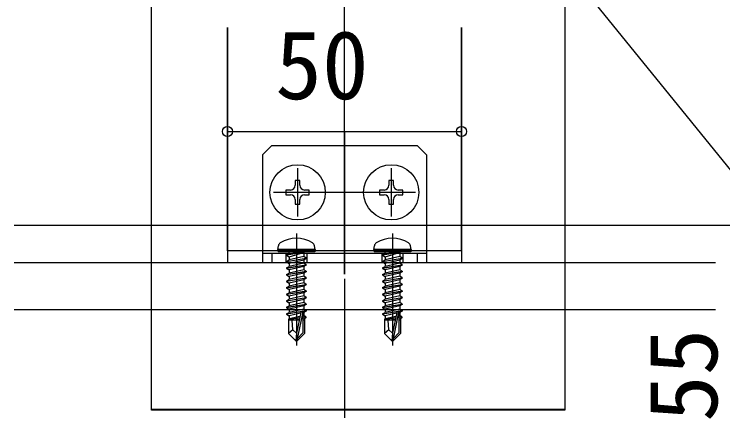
# Model space of a CAD drawing. Units: millimetres, scale not verified. Extents: x -873 to 877, y -1304 to 1297.
# Drawn here: x -455.6 to -304.3, y -563.9 to -479.2 of the extents above; entities that cross this region are included whole.
import ezdxf
from ezdxf.enums import TextEntityAlignment as Align

# ---------------------------------------------------------------- set-up
doc = ezdxf.new("R2010")
doc.units = ezdxf.units.MM
doc.header["$LTSCALE"] = 8
for name, color, linetype in [('0-5_YKK_12', 2, 'Continuous'), ('0-6_YKK_13', 4, 'Continuous'), ('0-7_YKK_D', 6, 'Continuous')]:
    doc.layers.add(name, color=color, linetype=linetype)
doc.styles.add('ＭＳ ゴシック', font='')
doc.styles.get('ＭＳ ゴシック').set_extended_font_data('MS Gothic')

msp = doc.modelspace()

# ---------------------------------------------------------------- linework, layer by layer
at = {"layer": '0-5_YKK_12'}
for p, q in [((-385.094, -534.753), (-385.094, -418.624)), ((-410.094, -482.034), (-410.094, -532.253)), ((-360.094, -482.034), (-360.094, -532.253)), ((-385.094, -504.253), (-385.094, -534.753)), ((-395.094, -512.103), (-395.094, -522.403)), ((-375.094, -512.103), (-375.094, -522.403)), ((-369.944, -517.253), (-400.244, -517.253)), ((-455.63, -524.253), (-305.874, -524.253)), ((-395.344, -526.053), (-395.344, -549.953)), ((-374.844, -526.053), (-374.844, -549.953)), ((-455.63, -532.253), (-305.874, -532.253)), ((-410.094, -532.253), (-360.094, -532.253)), ((-410.094, -532.253), (-360.094, -532.253))]:
    msp.add_line(p, q, dxfattribs=at)
for points in [[(-426.3, -411.512), (-338.056, -411.512), (-338.056, -563.611), (-426.3, -563.611)], [(-426.3, -411.683), (-338.056, -411.683), (-338.056, -563.781), (-426.3, -563.781)]]:
    msp.add_lwpolyline(points, close=True, dxfattribs=at)
for points in [[(-360.094, -529.753), (-410.094, -529.753), (-410.094, -524.253), (-410.094, -482.034)], [(-360.094, -529.753), (-360.094, -524.253), (-360.094, -482.034)]]:
    msp.add_lwpolyline(points, dxfattribs=at)
at = {"layer": '0-6_YKK_13'}
for p, q in [((-402.594, -509.253), (-400.594, -507.253)), ((-400.594, -507.253), (-369.594, -507.253)), ((-367.594, -509.253), (-369.594, -507.253)), ((-402.594, -509.253), (-402.594, -532.253)), ((-367.594, -509.253), (-367.594, -532.253)), ((-396.594, -516.753), (-397.594, -516.753)), ((-376.594, -516.753), (-377.594, -516.753)), ((-393.594, -517.753), (-392.594, -517.753)), ((-373.594, -517.753), (-372.594, -517.753)), ((-399.344, -529.453), (-399.202, -528.651)), ((-391.344, -529.453), (-399.344, -529.453)), ((-399.344, -529.453), (-399.255, -529.953)), ((-391.344, -529.453), (-391.485, -528.651)), ((-391.344, -529.453), (-391.432, -529.953)), ((-378.844, -529.453), (-378.702, -528.651)), ((-370.844, -529.453), (-378.844, -529.453)), ((-378.844, -529.453), (-378.755, -529.953)), ((-370.844, -529.453), (-370.985, -528.651)), ((-370.844, -529.453), (-370.932, -529.953)), ((-402.594, -530.253), (-367.594, -530.253)), ((-400.594, -530.253), (-400.594, -532.253)), ((-391.432, -529.953), (-399.255, -529.953)), ((-397.594, -530.253), (-397.594, -532.253)), ((-397.444, -530.603), (-393.844, -530.003)), ((-393.844, -530.103), (-397.444, -530.703)), ((-397.444, -530.603), (-396.894, -530.285)), ((-397.444, -530.603), (-397.444, -530.703)), ((-397.444, -530.603), (-397.444, -530.703)), ((-397.444, -530.703), (-396.894, -531.021)), ((-393.844, -530.003), (-396.894, -530.285)), ((-396.894, -531.021), (-393.844, -530.103)), ((-396.894, -530.153), (-396.894, -530.285)), ((-393.794, -530.985), (-396.894, -531.685)), ((-396.894, -531.021), (-396.894, -531.685)), ((-393.844, -530.003), (-393.844, -530.103)), ((-393.794, -530.153), (-393.794, -530.985)), ((-393.244, -531.303), (-393.794, -530.985)), ((-393.094, -530.253), (-393.094, -532.253)), ((-370.932, -529.953), (-378.755, -529.953)), ((-377.094, -530.253), (-377.094, -532.253)), ((-376.944, -530.603), (-373.344, -530.003)), ((-373.344, -530.103), (-376.944, -530.703)), ((-376.944, -530.603), (-376.394, -530.285)), ((-376.944, -530.603), (-376.944, -530.703)), ((-376.944, -530.603), (-376.944, -530.703)), ((-376.944, -530.703), (-376.394, -531.021)), ((-373.344, -530.003), (-376.394, -530.285)), ((-376.394, -531.021), (-373.344, -530.103)), ((-376.394, -530.153), (-376.394, -530.285)), ((-373.294, -530.985), (-376.394, -531.685)), ((-376.394, -531.021), (-376.394, -531.685)), ((-373.344, -530.003), (-373.344, -530.103)), ((-373.294, -530.153), (-373.294, -530.985)), ((-372.744, -531.303), (-373.294, -530.985)), ((-372.594, -530.253), (-372.594, -532.253)), ((-369.594, -530.253), (-369.594, -532.253)), ((-402.594, -532.253), (-367.594, -532.253)), ((-397.444, -532.003), (-393.244, -531.303)), ((-393.244, -531.403), (-397.444, -532.103)), ((-397.444, -532.003), (-396.894, -531.685)), ((-397.444, -532.003), (-397.444, -532.103)), ((-397.444, -532.103), (-396.894, -532.421)), ((-397.444, -533.403), (-393.244, -532.703)), ((-393.794, -531.721), (-396.894, -532.421)), ((-393.794, -532.385), (-396.894, -533.085)), ((-396.894, -532.421), (-396.894, -533.085)), ((-393.244, -531.403), (-393.794, -531.721)), ((-393.794, -531.721), (-393.794, -532.385)), ((-393.244, -532.703), (-393.794, -532.385)), ((-393.244, -531.303), (-393.244, -531.403)), ((-393.244, -532.703), (-393.244, -532.803)), ((-376.944, -532.003), (-372.744, -531.303)), ((-372.744, -531.403), (-376.944, -532.103)), ((-376.944, -532.003), (-376.394, -531.685)), ((-376.944, -532.003), (-376.944, -532.103)), ((-376.944, -532.103), (-376.394, -532.421)), ((-376.944, -533.403), (-372.744, -532.703)), ((-373.294, -531.721), (-376.394, -532.421)), ((-373.294, -532.385), (-376.394, -533.085)), ((-376.394, -532.421), (-376.394, -533.085)), ((-372.744, -531.403), (-373.294, -531.721)), ((-373.294, -531.721), (-373.294, -532.385)), ((-372.744, -532.703), (-373.294, -532.385)), ((-372.744, -531.303), (-372.744, -531.403)), ((-372.744, -532.703), (-372.744, -532.803)), ((-393.244, -532.803), (-397.444, -533.503)), ((-397.444, -533.403), (-396.894, -533.085)), ((-397.444, -533.403), (-397.444, -533.503)), ((-397.444, -533.503), (-396.894, -533.821)), ((-397.444, -534.803), (-393.244, -534.103)), ((-393.244, -534.203), (-397.444, -534.903)), ((-393.794, -533.785), (-396.894, -534.485)), ((-396.894, -533.821), (-396.894, -534.485)), ((-393.794, -533.121), (-393.794, -533.785)), ((-393.244, -534.103), (-393.794, -533.785)), ((-393.244, -534.103), (-393.244, -534.203)), ((-372.744, -532.803), (-376.944, -533.503)), ((-376.944, -533.403), (-376.394, -533.085)), ((-376.944, -533.403), (-376.944, -533.503)), ((-376.944, -533.503), (-376.394, -533.821)), ((-376.944, -534.803), (-372.744, -534.103)), ((-372.744, -534.203), (-376.944, -534.903)), ((-373.294, -533.785), (-376.394, -534.485)), ((-376.394, -533.821), (-376.394, -534.485)), ((-373.294, -533.121), (-373.294, -533.785)), ((-372.744, -534.103), (-373.294, -533.785)), ((-372.744, -534.103), (-372.744, -534.203)), ((-397.444, -534.803), (-396.894, -534.485)), ((-397.444, -534.803), (-397.444, -534.903)), ((-397.444, -534.903), (-396.894, -535.221)), ((-397.444, -536.203), (-393.244, -535.503)), ((-393.244, -535.603), (-397.444, -536.303)), ((-393.794, -535.185), (-396.894, -535.885)), ((-396.894, -535.221), (-396.894, -535.885)), ((-393.794, -534.521), (-393.794, -535.185)), ((-393.244, -535.503), (-393.794, -535.185)), ((-393.244, -535.503), (-393.244, -535.603)), ((-376.944, -534.803), (-376.394, -534.485)), ((-376.944, -534.803), (-376.944, -534.903)), ((-376.944, -534.903), (-376.394, -535.221)), ((-376.944, -536.203), (-372.744, -535.503)), ((-372.744, -535.603), (-376.944, -536.303)), ((-373.294, -535.185), (-376.394, -535.885)), ((-376.394, -535.221), (-376.394, -535.885)), ((-373.294, -534.521), (-373.294, -535.185)), ((-372.744, -535.503), (-373.294, -535.185)), ((-372.744, -535.503), (-372.744, -535.603)), ((-397.444, -536.203), (-396.894, -535.885)), ((-397.444, -536.203), (-397.444, -536.303)), ((-397.444, -536.303), (-396.894, -536.621)), ((-397.444, -537.603), (-393.244, -536.903)), ((-393.244, -537.003), (-397.444, -537.703)), ((-397.444, -537.603), (-396.894, -537.285)), ((-393.794, -536.585), (-396.894, -537.285)), ((-396.894, -536.621), (-396.894, -537.285)), ((-393.794, -535.921), (-393.794, -536.585)), ((-393.244, -536.903), (-393.794, -536.585)), ((-393.244, -536.903), (-393.244, -537.003)), ((-376.944, -536.203), (-376.394, -535.885)), ((-376.944, -536.203), (-376.944, -536.303)), ((-376.944, -536.303), (-376.394, -536.621)), ((-376.944, -537.603), (-372.744, -536.903)), ((-372.744, -537.003), (-376.944, -537.703)), ((-376.944, -537.603), (-376.394, -537.285)), ((-373.294, -536.585), (-376.394, -537.285)), ((-376.394, -536.621), (-376.394, -537.285)), ((-373.294, -535.921), (-373.294, -536.585)), ((-372.744, -536.903), (-373.294, -536.585)), ((-372.744, -536.903), (-372.744, -537.003)), ((-397.444, -537.603), (-397.444, -537.703)), ((-397.444, -537.703), (-396.894, -538.021)), ((-397.444, -539.003), (-393.244, -538.303)), ((-393.244, -538.403), (-397.444, -539.103)), ((-397.444, -539.003), (-396.894, -538.685)), ((-393.794, -537.985), (-396.894, -538.685)), ((-396.894, -538.021), (-396.894, -538.685)), ((-393.794, -537.321), (-393.794, -537.985)), ((-393.244, -538.303), (-393.794, -537.985)), ((-393.794, -538.721), (-393.794, -539.385)), ((-393.244, -538.303), (-393.244, -538.403)), ((-376.944, -537.603), (-376.944, -537.703)), ((-376.944, -537.703), (-376.394, -538.021)), ((-376.944, -539.003), (-372.744, -538.303)), ((-372.744, -538.403), (-376.944, -539.103)), ((-376.944, -539.003), (-376.394, -538.685)), ((-373.294, -537.985), (-376.394, -538.685)), ((-376.394, -538.021), (-376.394, -538.685)), ((-373.294, -537.321), (-373.294, -537.985)), ((-372.744, -538.303), (-373.294, -537.985)), ((-373.294, -538.721), (-373.294, -539.385)), ((-372.744, -538.303), (-372.744, -538.403)), ((-397.444, -539.003), (-397.444, -539.103)), ((-397.444, -539.103), (-396.894, -539.421)), ((-397.444, -540.403), (-393.244, -539.703)), ((-393.244, -539.803), (-397.444, -540.503)), ((-397.444, -540.403), (-396.894, -540.085)), ((-393.794, -539.385), (-396.894, -540.085)), ((-396.894, -539.421), (-396.894, -540.085)), ((-393.244, -539.703), (-393.794, -539.385)), ((-393.794, -540.121), (-393.794, -540.785)), ((-393.244, -539.703), (-393.244, -539.803)), ((-376.944, -539.003), (-376.944, -539.103)), ((-376.944, -539.103), (-376.394, -539.421)), ((-376.944, -540.403), (-372.744, -539.703)), ((-372.744, -539.803), (-376.944, -540.503)), ((-376.944, -540.403), (-376.394, -540.085)), ((-373.294, -539.385), (-376.394, -540.085)), ((-376.394, -539.421), (-376.394, -540.085)), ((-372.744, -539.703), (-373.294, -539.385)), ((-373.294, -540.121), (-373.294, -540.785)), ((-372.744, -539.703), (-372.744, -539.803)), ((-397.444, -540.403), (-397.444, -540.503)), ((-397.444, -540.503), (-396.894, -540.821)), ((-397.444, -541.803), (-393.244, -541.103)), ((-393.244, -541.203), (-397.444, -541.903)), ((-397.444, -541.803), (-396.894, -541.485)), ((-397.444, -541.803), (-397.444, -541.903)), ((-393.794, -540.785), (-396.894, -541.485)), ((-396.894, -540.821), (-396.894, -541.485)), ((-393.244, -541.103), (-393.794, -540.785)), ((-393.794, -541.521), (-393.794, -542.185)), ((-393.244, -541.103), (-393.244, -541.203)), ((-376.944, -540.403), (-376.944, -540.503)), ((-376.944, -540.503), (-376.394, -540.821)), ((-376.944, -541.803), (-372.744, -541.103)), ((-372.744, -541.203), (-376.944, -541.903)), ((-376.944, -541.803), (-376.394, -541.485)), ((-376.944, -541.803), (-376.944, -541.903)), ((-373.294, -540.785), (-376.394, -541.485)), ((-376.394, -540.821), (-376.394, -541.485)), ((-372.744, -541.103), (-373.294, -540.785)), ((-373.294, -541.521), (-373.294, -542.185)), ((-372.744, -541.103), (-372.744, -541.203)), ((-455.63, -542.253), (-305.874, -542.253)), ((-397.444, -541.903), (-396.894, -542.221)), ((-397.444, -543.203), (-393.244, -542.503)), ((-394.304, -542.78), (-397.444, -543.303)), ((-397.444, -543.203), (-396.894, -542.885)), ((-397.444, -543.203), (-397.444, -543.303)), ((-397.444, -543.303), (-396.894, -543.621)), ((-393.794, -542.185), (-396.894, -542.885)), ((-396.894, -542.221), (-396.894, -542.885)), ((-394.46, -543.071), (-396.894, -543.621)), ((-394.434, -542.946), (-395.344, -547.331)), ((-394.012, -542.83), (-395.194, -548.529)), ((-393.244, -542.603), (-394.158, -542.755)), ((-393.944, -543.001), (-393.944, -547.279)), ((-393.244, -542.503), (-393.794, -542.185)), ((-393.794, -542.921), (-393.794, -543.585)), ((-393.244, -542.503), (-393.244, -542.603)), ((-376.944, -541.903), (-376.394, -542.221)), ((-376.944, -543.203), (-372.744, -542.503)), ((-373.804, -542.78), (-376.944, -543.303)), ((-376.944, -543.203), (-376.394, -542.885)), ((-376.944, -543.203), (-376.944, -543.303)), ((-376.944, -543.303), (-376.394, -543.621)), ((-373.294, -542.185), (-376.394, -542.885)), ((-376.394, -542.221), (-376.394, -542.885)), ((-373.96, -543.071), (-376.394, -543.621)), ((-373.934, -542.946), (-374.844, -547.331)), ((-373.512, -542.83), (-374.694, -548.529)), ((-372.744, -542.603), (-373.658, -542.755)), ((-373.444, -543.001), (-373.444, -547.279)), ((-372.744, -542.503), (-373.294, -542.185)), ((-373.294, -542.921), (-373.294, -543.585)), ((-372.744, -542.503), (-372.744, -542.603)), ((-394.666, -544.063), (-397.044, -544.455)), ((-397.044, -544.372), (-396.894, -544.285)), ((-397.044, -544.372), (-397.044, -547.403)), ((-394.767, -544.553), (-397.044, -544.553)), ((-396.894, -543.621), (-396.894, -544.285)), ((-394.605, -543.769), (-396.894, -544.285)), ((-394.721, -544.328), (-395.877, -544.553)), ((-393.794, -543.585), (-393.947, -543.62)), ((-393.344, -543.845), (-393.944, -543.944)), ((-393.344, -544.061), (-393.944, -544.177)), ((-393.644, -544.553), (-393.944, -544.553)), ((-393.344, -543.845), (-393.794, -543.585)), ((-393.344, -544.061), (-393.644, -544.234)), ((-393.644, -544.234), (-393.644, -547.403)), ((-393.344, -543.845), (-393.344, -544.061)), ((-374.166, -544.063), (-376.544, -544.455)), ((-376.544, -544.372), (-376.394, -544.285)), ((-376.544, -544.372), (-376.544, -547.403)), ((-374.267, -544.553), (-376.544, -544.553)), ((-376.394, -543.621), (-376.394, -544.285)), ((-374.105, -543.769), (-376.394, -544.285)), ((-374.221, -544.328), (-375.377, -544.553)), ((-373.294, -543.585), (-373.447, -543.62)), ((-372.844, -543.845), (-373.444, -543.944)), ((-372.844, -544.061), (-373.444, -544.177)), ((-373.144, -544.553), (-373.444, -544.553)), ((-372.844, -543.845), (-373.294, -543.585)), ((-372.844, -544.061), (-373.144, -544.234)), ((-373.144, -544.234), (-373.144, -547.403)), ((-372.844, -543.845), (-372.844, -544.061)), ((-396.086, -546.6), (-397.044, -547.403)), ((-395.494, -548.953), (-397.044, -547.403)), ((-395.344, -547.331), (-395.494, -548.953)), ((-395.344, -547.331), (-395.344, -548.953)), ((-393.944, -547.279), (-395.194, -548.529)), ((-395.194, -548.953), (-393.644, -547.403)), ((-375.586, -546.6), (-376.544, -547.403)), ((-374.994, -548.953), (-376.544, -547.403)), ((-374.844, -547.331), (-374.994, -548.953)), ((-374.844, -547.331), (-374.844, -548.953)), ((-373.444, -547.279), (-374.694, -548.529)), ((-374.694, -548.953), (-373.144, -547.403)), ((-395.494, -548.953), (-395.194, -548.953)), ((-395.194, -548.529), (-395.194, -548.953)), ((-374.994, -548.953), (-374.694, -548.953)), ((-374.694, -548.529), (-374.694, -548.953))]:
    msp.add_line(p, q, dxfattribs=at)
for points in [[(-394.594, -515.753), (-394.594, -514.753), (-395.594, -514.753), (-395.594, -515.753)], [(-374.594, -515.753), (-374.594, -514.753), (-375.594, -514.753), (-375.594, -515.753)], [(-397.594, -516.753), (-397.594, -517.753), (-396.594, -517.753)], [(-392.594, -517.753), (-392.594, -516.753), (-393.594, -516.753)], [(-377.594, -516.753), (-377.594, -517.753), (-376.594, -517.753)], [(-372.594, -517.753), (-372.594, -516.753), (-373.594, -516.753)], [(-395.594, -518.753), (-395.594, -519.753), (-394.594, -519.753), (-394.594, -518.753)], [(-375.594, -518.753), (-375.594, -519.753), (-374.594, -519.753), (-374.594, -518.753)], [(-393.244, -532.803), (-393.794, -533.121), (-396.894, -533.821)], [(-393.244, -534.203), (-393.794, -534.521), (-396.894, -535.221)], [(-372.744, -532.803), (-373.294, -533.121), (-376.394, -533.821)], [(-372.744, -534.203), (-373.294, -534.521), (-376.394, -535.221)], [(-393.244, -535.603), (-393.794, -535.921), (-396.894, -536.621)], [(-372.744, -535.603), (-373.294, -535.921), (-376.394, -536.621)], [(-393.244, -537.003), (-393.794, -537.321), (-396.894, -538.021)], [(-372.744, -537.003), (-373.294, -537.321), (-376.394, -538.021)], [(-393.244, -538.403), (-393.794, -538.721), (-396.894, -539.421)], [(-372.744, -538.403), (-373.294, -538.721), (-376.394, -539.421)], [(-393.244, -539.803), (-393.794, -540.121), (-396.894, -540.821)], [(-372.744, -539.803), (-373.294, -540.121), (-376.394, -540.821)], [(-393.244, -541.203), (-393.794, -541.521), (-396.894, -542.221)], [(-372.744, -541.203), (-373.294, -541.521), (-376.394, -542.221)], [(-393.244, -542.603), (-393.794, -542.921), (-393.944, -542.954)], [(-372.744, -542.603), (-373.294, -542.921), (-373.444, -542.954)], [(-395.344, -547.331), (-396.086, -546.6), (-396.244, -544.553)], [(-374.844, -547.331), (-375.586, -546.6), (-375.744, -544.553)]]:
    msp.add_lwpolyline(points, dxfattribs=at)
for centre in [(-395.094, -517.253), (-375.094, -517.253)]:
    msp.add_circle(centre, 5.9, dxfattribs=at)
for centre, radius, start, end in [((-396.594, -515.753), 1, 270, 0), ((-393.594, -515.753), 1, 180, 270), ((-376.594, -515.753), 1, 270, 0), ((-373.594, -515.753), 1, 180, 270), ((-396.594, -518.753), 1, 0, 90), ((-393.594, -518.753), 1, 90, 180), ((-376.594, -518.753), 1, 0, 90), ((-373.594, -518.753), 1, 90, 180), ((-398.316, -528.807), 0.9, 122.05588, 170), ((-395.344, -533.553), 6.5, 57.94412, 122.05588), ((-392.371, -528.807), 0.9, 10, 57.94412), ((-377.816, -528.807), 0.9, 122.05588, 170), ((-374.844, -533.553), 6.5, 57.94412, 122.05588), ((-371.871, -528.807), 0.9, 10, 57.94412), ((-397.094, -530.153), 0.2, 0, 90), ((-393.594, -530.153), 0.2, 90, 180), ((-376.594, -530.153), 0.2, 0, 90), ((-373.094, -530.153), 0.2, 90, 180), ((-394.192, -543.001), 0.248, 0, 167.19096), ((-373.692, -543.001), 0.248, 0, 167.19096)]:
    msp.add_arc(centre, radius, start, end, dxfattribs=at)
at = {"layer": '0-7_YKK_D'}
for p, q in [((-360.094, -490.108), (-360.094, -505.253)), ((-410.094, -492.29), (-410.094, -505.253)), ((-410.094, -504.253), (-360.094, -504.253)), ((-325.193, -524.253), (-297.056, -524.253)), ((-385.094, -535.753), (-385.094, -650.253)), ((-385.094, -535.753), (-385.094, -650.253))]:
    msp.add_line(p, q, dxfattribs=at)
msp.add_lwpolyline([(-338.056, -468.877), (-335.346, -472.215), (-262.261, -562.205), (11.778, -561.937)], dxfattribs=at)
for centre in [(-410.094, -504.253), (-360.094, -504.253)]:
    msp.add_circle(centre, 1.075, dxfattribs=at)

# ---------------------------------------------------------------- texts
at = {"layer": '0-7_YKK_D', "style": 'ＭＳ ゴシック'}
msp.add_text('50', height=14.66, dxfattribs=at).set_placement((-399.866, -501.753), align=Align.BOTTOM_LEFT)
msp.add_text('55', height=14.66, rotation=90, dxfattribs=at).set_placement((-301.056, -566.299), align=Align.BOTTOM_LEFT)

doc.saveas('drawing.dxf')
